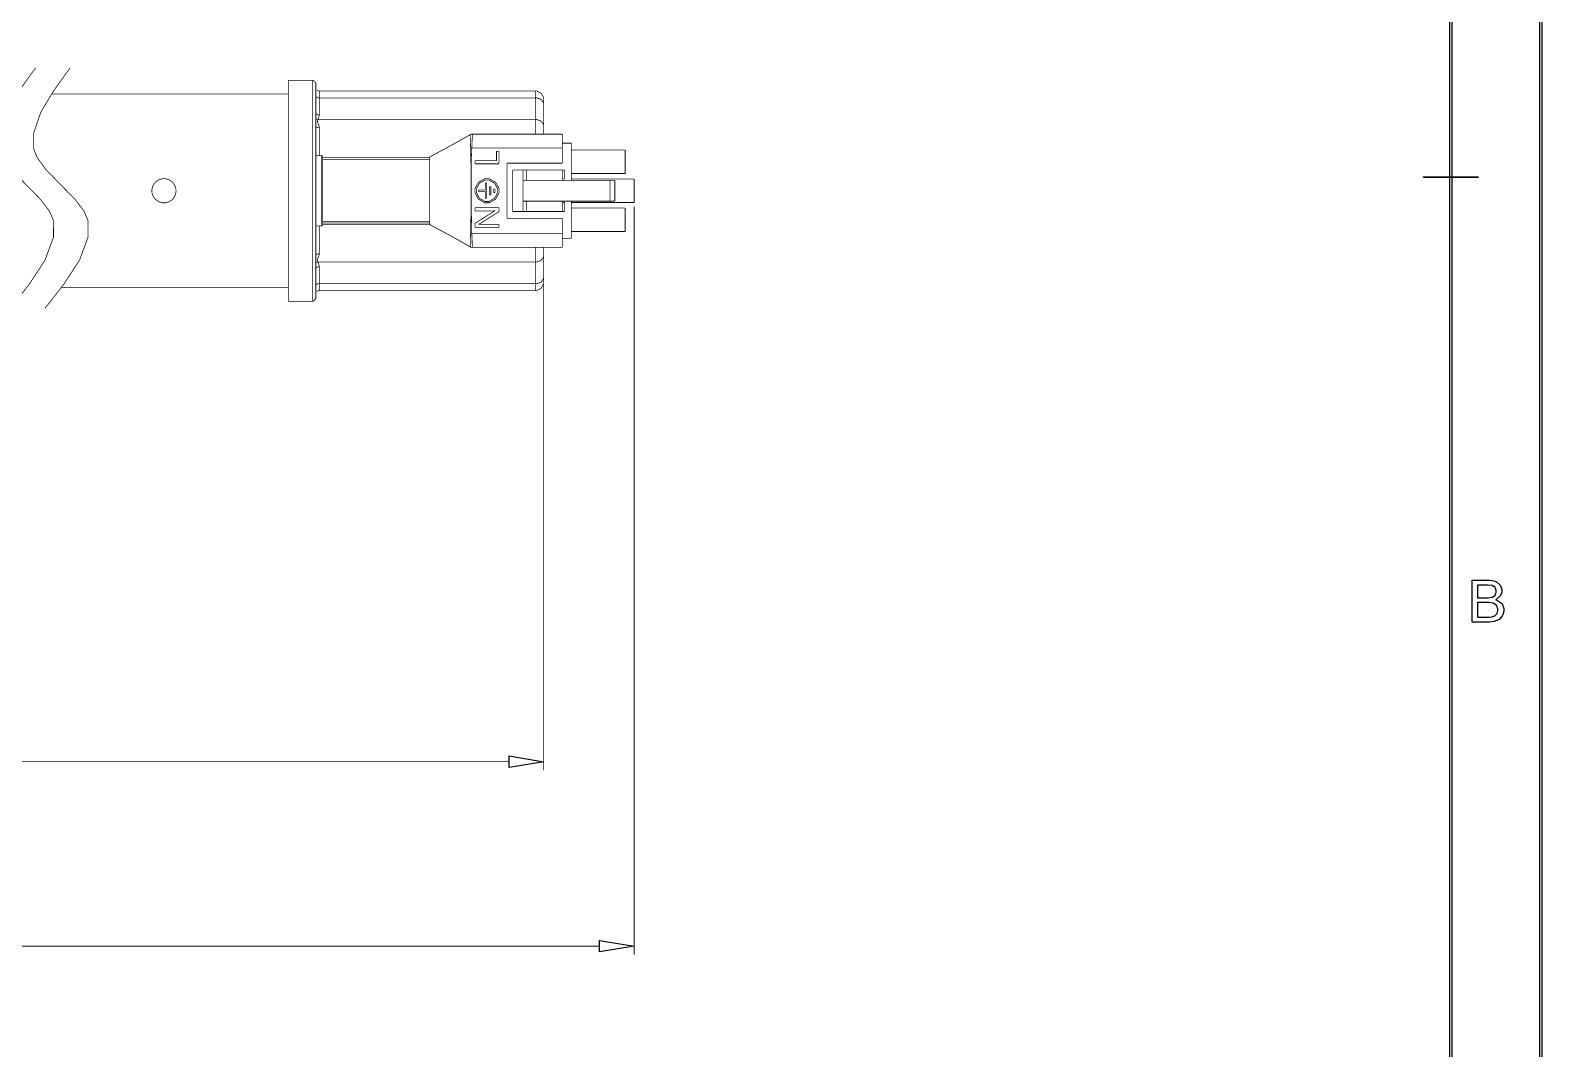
# Model space of a CAD drawing. Extents: x 0.54 to 10.46, y 0.74 to 7.76.
# Drawn here: x 7.657 to 10.465, y 2.631 to 4.523 of the extents above; entities that cross this region are included whole.
import ezdxf

# ---------------------------------------------------------------- set-up
doc = ezdxf.new("R2010")
doc.units = 0
doc.layers.get('0').update_dxf_attribs({"linetype": 'CONTINUOUS'})

msp = doc.modelspace()

# ---------------------------------------------------------------- linework, layer by layer
at = {"color": 0}
for points in [[(10.4631, 0.73899), (0.53689, 0.73899), (0.53646, 0.73899), (0.53516, 0.74029), (0.53516, 0.74072), (0.53516, 7.75928), (0.53516, 7.75971), (0.53646, 7.76101), (0.53689, 7.76101), (10.4631, 7.76101), (10.4635, 7.76101), (10.4648, 7.75971), (10.4648, 7.75928), (10.4648, 0.74072), (10.4648, 0.74029), (10.4635, 0.73899), (10.4631, 0.73899)], [(0.53863, 0.74246), (10.4614, 0.74246), (10.4614, 7.75754), (0.53863, 7.75754), (0.53863, 0.74246)], [(10.296, 0.90609), (0.87115, 0.90609), (0.87071, 0.90609), (0.86941, 0.90739), (0.86941, 0.90782), (0.86941, 7.59218), (0.86941, 7.59261), (0.87071, 7.59392), (0.87115, 7.59392), (10.296, 7.59392), (10.2964, 7.59392), (10.2977, 7.59261), (10.2977, 7.59218), (10.2977, 0.90782), (10.2977, 0.90739), (10.2964, 0.90609), (10.296, 0.90609)], [(0.87289, 0.90956), (10.2943, 0.90956), (10.2943, 7.59044), (0.87289, 7.59044), (0.87289, 0.90956)], [(10.3461, 4.24929), (10.2458, 4.24929), (10.2457, 4.24929), (10.2452, 4.24983), (10.2452, 4.25), (10.2452, 4.25022), (10.2457, 4.25071), (10.2458, 4.25071), (10.3461, 4.25071), (10.3463, 4.25071), (10.3468, 4.25022), (10.3468, 4.25), (10.3468, 4.24983), (10.3463, 4.24929), (10.3461, 4.24929)], [(10.3354, 3.42361), (10.3354, 3.50142), (10.3646, 3.50142), (10.3682, 3.50142), (10.378, 3.49951), (10.3789, 3.49908), (10.3798, 3.49869), (10.3868, 3.49262), (10.3874, 3.49181), (10.3879, 3.491), (10.3904, 3.48389), (10.3904, 3.4815), (10.3904, 3.47917), (10.3881, 3.47287), (10.3877, 3.47211), (10.3872, 3.4714), (10.3804, 3.4655), (10.3796, 3.465), (10.3807, 3.46468), (10.3898, 3.45882), (10.3904, 3.45796), (10.391, 3.45714), (10.3942, 3.44894), (10.3942, 3.44618), (10.3942, 3.44362), (10.3923, 3.43679), (10.3919, 3.43599), (10.3915, 3.43522), (10.3867, 3.42919), (10.3862, 3.42876), (10.3856, 3.42833), (10.3785, 3.42512), (10.3777, 3.42492), (10.3768, 3.42469), (10.368, 3.42361), (10.3651, 3.42361), (10.3354, 3.42361)], [(10.3457, 3.46875), (10.3625, 3.46875), (10.365, 3.46875), (10.3718, 3.46951), (10.3723, 3.46963), (10.373, 3.46983), (10.3779, 3.4731), (10.3783, 3.47353), (10.3786, 3.47401), (10.3803, 3.47874), (10.3803, 3.48031), (10.3803, 3.48204), (10.3787, 3.4866), (10.3784, 3.48708), (10.3781, 3.48762), (10.3736, 3.491), (10.3731, 3.49115), (10.3725, 3.49137), (10.364, 3.49224), (10.3613, 3.49224), (10.3457, 3.49224), (10.3457, 3.46875)], [(10.3457, 3.43278), (10.3651, 3.43278), (10.3668, 3.43278), (10.3717, 3.43311), (10.3721, 3.43317), (10.3727, 3.43326), (10.3776, 3.43506), (10.378, 3.43528), (10.3784, 3.43554), (10.3817, 3.43918), (10.3819, 3.43961), (10.3822, 3.44011), (10.3835, 3.44467), (10.3835, 3.44618), (10.3835, 3.44808), (10.3816, 3.45324), (10.3813, 3.45372), (10.3809, 3.45426), (10.3758, 3.45801), (10.3751, 3.45822), (10.3744, 3.45844), (10.3664, 3.45953), (10.3637, 3.45953), (10.3457, 3.45953), (10.3457, 3.43278)]]:
    msp.add_lwpolyline(points, close=True, dxfattribs=at)
at = {"color": 6, "const_width": 0.00139}
for points in [[(7.66749, 4.45296), (7.65978, 4.44271), (7.63732, 4.41135), (7.61274, 4.37056), (7.59933, 4.33132), (7.59956, 4.30279), (7.60275, 4.29449), (7.60585, 4.28646), (7.62169, 4.26476), (7.64919, 4.23628), (7.67697, 4.2079), (7.69319, 4.18642), (7.69656, 4.17839), (7.70025, 4.1696), (7.70053, 4.13857), (7.68479, 4.09603), (7.65597, 4.05176), (7.62956, 4.01774), (7.62061, 4.00651)], [(7.73161, 4.45296), (7.7239, 4.44271), (7.70144, 4.41135), (7.67686, 4.37056), (7.66347, 4.33132), (7.66368, 4.30279), (7.66689, 4.29449), (7.66997, 4.28646), (7.68582, 4.26476), (7.71332, 4.23628), (7.7411, 4.2079), (7.75732, 4.18642), (7.76069, 4.17839), (7.76437, 4.1696), (7.76465, 4.13857), (7.74892, 4.09603), (7.72011, 4.05176), (7.69368, 4.01774), (7.68474, 4.00651)]]:
    msp.add_lwpolyline(points, dxfattribs=at)
at = {"color": 0, "const_width": 0.00139}
for points in [[(8.18132, 4.42985), (8.13644, 4.42985)], [(8.13644, 4.01942), (8.13644, 4.42985)], [(8.18772, 4.42339), (8.18772, 4.42503), (8.18289, 4.42979), (8.18132, 4.42979)], [(8.18772, 4.42339), (8.18772, 4.02582)], [(8.18994, 4.41151), (8.19021, 4.41129), (8.19314, 4.40994), (8.19412, 4.40994)], [(8.59554, 4.40994), (8.19412, 4.40994)], [(8.61094, 4.39458), (8.61094, 4.39729), (8.60639, 4.40543), (8.59825, 4.40994), (8.59554, 4.40994)], [(8.13644, 4.40419), (7.69667, 4.40419)], [(8.18772, 4.40136), (8.18772, 4.40132), (8.18772, 4.40104), (8.18772, 4.40104), (8.18772, 4.40099), (8.18782, 4.40044), (8.18787, 4.40039), (8.18787, 4.40028), (8.18858, 4.39914), (8.18869, 4.39903), (8.18875, 4.39899), (8.19, 4.39806), (8.19015, 4.39794), (8.19026, 4.39789), (8.19185, 4.39729), (8.192, 4.39725), (8.19217, 4.39725), (8.19362, 4.39703), (8.19412, 4.39703)], [(8.18772, 4.40136), (8.18772, 4.40132), (8.18772, 4.40104), (8.18772, 4.40104), (8.18772, 4.40099), (8.18782, 4.40044), (8.18787, 4.40039), (8.18787, 4.40028), (8.18858, 4.39919), (8.18869, 4.39908), (8.18875, 4.39899), (8.19, 4.39811), (8.19015, 4.398), (8.19026, 4.39794), (8.19185, 4.39735), (8.192, 4.39729), (8.19217, 4.39729), (8.1939, 4.39708), (8.19412, 4.39703)], [(8.19412, 4.39708), (8.19412, 4.39697)], [(8.19412, 4.39708), (8.59554, 4.39708)], [(8.19412, 4.39703), (8.19412, 4.36481)], [(8.59554, 4.39703), (8.19412, 4.39703)], [(8.61094, 4.38683), (8.61051, 4.38857), (8.60519, 4.39497), (8.59728, 4.39735), (8.59554, 4.39703)], [(8.61094, 4.38644), (8.61051, 4.38824), (8.60531, 4.39475), (8.59728, 4.39725), (8.59554, 4.39697)], [(8.59554, 4.39703), (8.59554, 4.39708)], [(8.59554, 4.35682), (8.59554, 4.39697)], [(8.61094, 4.39458), (8.61094, 4.38683)], [(8.61094, 4.38683), (8.61094, 4.38644)], [(8.61094, 4.38644), (8.61094, 4.34631)], [(8.18772, 4.36919), (8.18787, 4.36849), (8.19336, 4.36469), (8.19412, 4.36481)], [(8.18772, 4.35889), (8.18799, 4.35867), (8.1914, 4.35693), (8.19179, 4.35682)], [(8.19179, 4.35682), (8.19163, 4.35656), (8.19075, 4.35331), (8.19081, 4.35297), (8.19081, 4.35265), (8.192, 4.34907), (8.19217, 4.34868), (8.19233, 4.34825), (8.19396, 4.34364), (8.19401, 4.34315), (8.19401, 4.34304), (8.19412, 4.34201), (8.19412, 4.34164)], [(8.19412, 4.36481), (8.19407, 4.36426), (8.19271, 4.359), (8.19249, 4.35846), (8.19243, 4.35835), (8.19185, 4.35699), (8.19179, 4.35682)], [(8.19179, 4.35682), (8.59554, 4.35682)], [(8.61094, 4.34631), (8.61051, 4.3481), (8.60531, 4.3546), (8.59728, 4.3571), (8.59554, 4.35682)], [(8.18772, 4.34506), (8.18782, 4.3444), (8.18821, 4.34375), (8.18881, 4.34315), (8.18961, 4.34261), (8.19054, 4.34218), (8.19168, 4.34185), (8.19288, 4.34169), (8.19412, 4.34164)], [(8.47472, 4.32894), (8.47206, 4.32742), (8.44488, 4.31207), (8.442, 4.31044), (8.43864, 4.3086), (8.40294, 4.28944), (8.39931, 4.28743)], [(8.47521, 4.30431), (8.47515, 4.30518), (8.47483, 4.31315), (8.47483, 4.31386), (8.47478, 4.31451), (8.47472, 4.31917), (8.47472, 4.32069), (8.47467, 4.32124), (8.47467, 4.3246), (8.47467, 4.32568), (8.47467, 4.32639), (8.47467, 4.32829), (8.47472, 4.3284), (8.47472, 4.3285), (8.47472, 4.32878), (8.47472, 4.32883)], [(8.47808, 4.32981), (8.47721, 4.32981), (8.47493, 4.329), (8.47472, 4.32883)], [(8.47478, 4.32889), (8.47483, 4.329)], [(8.47808, 4.32981), (8.47808, 4.32981), (8.47819, 4.32954), (8.47819, 4.32943), (8.47819, 4.32937), (8.47825, 4.32704), (8.47825, 4.32667), (8.47825, 4.32536), (8.47819, 4.32183), (8.47819, 4.32129), (8.47814, 4.32081), (8.47792, 4.31472), (8.47792, 4.31401), (8.47786, 4.31326), (8.47743, 4.30501), (8.47737, 4.30414)], [(8.47808, 4.32981), (8.64556, 4.32981)], [(8.61094, 4.34631), (8.61094, 4.32981)], [(8.64556, 4.32981), (8.64556, 4.30414)], [(8.47526, 4.30371), (8.47526, 4.30388), (8.47521, 4.30419), (8.47521, 4.30431)], [(8.47737, 4.30414), (8.47711, 4.30414), (8.47683, 4.30419), (8.47657, 4.30419), (8.47629, 4.30425), (8.47575, 4.30425), (8.47547, 4.30431), (8.47521, 4.30431)], [(8.47526, 4.14551), (8.47526, 4.15289), (8.47569, 4.17247), (8.47575, 4.17492), (8.47581, 4.17751), (8.47601, 4.2034), (8.47607, 4.20594), (8.47607, 4.20676), (8.47607, 4.20856), (8.47607, 4.20915), (8.47607, 4.21056), (8.47607, 4.21104), (8.47613, 4.2149), (8.47613, 4.21615), (8.47613, 4.22174), (8.47607, 4.2366), (8.47607, 4.23844), (8.47607, 4.24078), (8.47601, 4.2469), (8.47601, 4.24767), (8.47597, 4.25076), (8.47564, 4.28153), (8.47558, 4.28456), (8.47553, 4.28618), (8.47526, 4.29937), (8.47526, 4.30371)], [(8.47737, 4.30414), (8.47721, 4.30143), (8.47624, 4.27408), (8.47624, 4.27132), (8.47618, 4.26861), (8.47646, 4.24121), (8.47651, 4.23844), (8.47651, 4.23292), (8.47646, 4.22038), (8.47646, 4.21615), (8.47646, 4.21479), (8.47646, 4.21104), (8.47651, 4.21056), (8.47651, 4.20915), (8.47651, 4.20632), (8.47678, 4.17779), (8.47683, 4.17492), (8.47683, 4.17247), (8.47732, 4.14757), (8.47737, 4.14507)], [(8.64556, 4.30414), (8.47737, 4.30414)], [(8.52322, 4.28071), (8.52322, 4.29769)], [(8.52322, 4.29769), (8.52815, 4.29769)], [(8.52815, 4.29769), (8.52815, 4.27474)], [(8.66222, 4.3131), (8.64556, 4.3131)], [(8.64556, 4.30414), (8.64556, 4.27593)], [(8.66222, 4.24387), (8.66222, 4.3131)], [(8.66222, 4.30029), (8.76226, 4.30029)], [(8.76232, 4.25667), (8.76232, 4.30029)], [(8.19797, 4.29004), (8.18772, 4.29004)], [(8.20057, 4.28749), (8.20057, 4.28814), (8.19863, 4.29004), (8.19797, 4.29004)], [(8.39936, 4.28233), (8.20053, 4.28233)], [(8.20057, 4.28749), (8.20057, 4.16178)], [(8.39936, 4.16178), (8.39936, 4.28749)], [(8.48324, 4.28071), (8.52322, 4.28071)], [(8.48324, 4.27468), (8.48324, 4.28071)], [(8.52815, 4.27468), (8.48324, 4.27468)], [(8.64556, 4.27593), (8.54297, 4.27593)], [(8.54297, 4.27593), (8.54297, 4.17333)], [(8.57249, 4.26307), (8.55322, 4.26307)], [(8.55322, 4.18614), (8.55322, 4.26307)], [(8.57249, 4.18614), (8.57249, 4.26307)], [(8.57249, 4.26307), (8.57889, 4.26307)], [(8.57249, 4.24387), (8.7341, 4.24387)], [(8.57889, 4.26307), (8.57889, 4.24387)], [(8.57889, 4.26307), (8.64621, 4.26307)], [(8.64621, 4.26307), (8.64621, 4.24387)], [(8.64621, 4.26307), (8.65007, 4.26307)], [(8.64621, 4.24642), (8.65007, 4.24642)], [(8.65007, 4.26307), (8.65007, 4.24642)], [(8.66222, 4.24642), (8.77897, 4.24642)], [(8.76232, 4.25667), (8.66228, 4.25667)], [(8.73406, 4.20535), (8.73406, 4.24387)], [(8.74306, 4.24387), (8.73406, 4.24387)], [(8.74306, 4.24387), (8.74306, 4.20535)], [(8.77897, 4.20281), (8.77897, 4.24642)], [(8.5025, 4.22592), (8.48964, 4.22592)], [(8.5025, 4.22336), (8.48964, 4.22336)], [(8.48969, 4.22336), (8.48969, 4.22592)], [(8.5025, 4.22592), (8.5025, 4.23872)], [(8.5025, 4.23872), (8.50504, 4.23872)], [(8.5025, 4.2105), (8.5025, 4.22336)], [(8.50504, 4.2105), (8.50504, 4.23872)], [(8.51019, 4.23232), (8.51019, 4.21696)], [(8.51019, 4.23232), (8.51275, 4.23232)], [(8.51019, 4.2169), (8.51275, 4.2169)], [(8.51275, 4.23232), (8.51275, 4.21696)], [(8.51785, 4.22781), (8.52046, 4.22781)], [(8.51785, 4.22781), (8.51785, 4.2214)], [(8.51785, 4.2214), (8.52046, 4.2214)], [(8.52046, 4.22781), (8.52046, 4.2214)], [(8.48324, 4.18712), (8.48324, 4.19314)], [(8.48324, 4.19314), (8.52815, 4.19314)], [(8.51394, 4.18712), (8.48324, 4.18712)], [(8.48324, 4.16411), (8.51736, 4.18549)], [(8.52815, 4.18604), (8.49328, 4.16396)], [(8.5025, 4.2105), (8.50504, 4.2105)], [(8.52046, 4.18739), (8.52012, 4.18739), (8.51764, 4.18718), (8.51682, 4.18718), (8.51654, 4.18718), (8.5146, 4.18712), (8.51394, 4.18712)], [(8.51742, 4.18549), (8.51753, 4.1856), (8.51893, 4.18647), (8.5191, 4.18653), (8.51921, 4.18664), (8.52035, 4.18722), (8.52046, 4.18728)], [(8.52046, 4.18728), (8.52046, 4.18744)], [(8.52815, 4.19314), (8.52815, 4.18599)], [(8.55322, 4.18614), (8.57249, 4.18614)], [(8.57249, 4.20535), (8.7341, 4.20535)], [(8.57249, 4.18614), (8.57889, 4.18614)], [(8.57889, 4.20535), (8.57889, 4.18614)], [(8.57889, 4.18614), (8.64621, 4.18614)], [(8.64621, 4.20535), (8.64621, 4.18614)], [(8.64621, 4.20281), (8.65007, 4.20281)], [(8.65007, 4.18614), (8.64621, 4.18614)], [(8.65007, 4.20281), (8.65007, 4.18614)], [(8.66222, 4.13612), (8.66222, 4.20535)], [(8.66222, 4.19254), (8.76226, 4.19254)], [(8.77897, 4.20281), (8.66228, 4.20281)], [(8.73406, 4.20535), (8.74306, 4.20535)], [(8.76232, 4.14893), (8.76232, 4.19254)], [(8.18772, 4.15924), (8.19797, 4.15924)], [(8.19797, 4.15924), (8.19863, 4.15924), (8.20057, 4.16118), (8.20057, 4.16178)], [(8.20057, 4.16694), (8.39936, 4.16694)], [(8.39936, 4.16178), (8.403, 4.15983), (8.43864, 4.14063), (8.442, 4.13878), (8.44488, 4.13721), (8.47206, 4.12185), (8.47472, 4.12033)], [(8.48324, 4.15647), (8.48324, 4.16411)], [(8.52815, 4.15647), (8.48324, 4.15647)], [(8.49328, 4.16396), (8.49311, 4.1639), (8.49181, 4.16319), (8.49169, 4.16308), (8.4916, 4.16303), (8.49046, 4.16254), (8.49035, 4.16249)], [(8.49035, 4.16249), (8.49035, 4.16233)], [(8.49035, 4.16233), (8.49061, 4.16238), (8.49354, 4.16249), (8.49388, 4.16249), (8.49451, 4.16249), (8.4961, 4.16249), (8.49664, 4.16249)], [(8.49664, 4.16249), (8.52815, 4.16249)], [(8.52815, 4.16249), (8.52815, 4.15647)], [(8.54297, 4.17333), (8.64556, 4.17333)], [(8.64556, 4.17333), (8.64556, 4.14513)], [(8.47472, 4.12039), (8.47472, 4.12076), (8.47467, 4.12164), (8.47467, 4.1219), (8.47461, 4.12213), (8.47467, 4.12494), (8.47467, 4.12587), (8.47467, 4.12739), (8.47472, 4.13129), (8.47478, 4.13183), (8.47478, 4.13243), (8.47493, 4.13867), (8.47499, 4.13932), (8.47499, 4.13981), (8.47515, 4.14447), (8.47521, 4.14492)], [(8.47521, 4.14492), (8.47521, 4.14507), (8.47526, 4.1454), (8.47526, 4.14551)], [(8.47737, 4.14513), (8.47711, 4.14507), (8.47683, 4.14507), (8.47657, 4.14501), (8.47629, 4.14501), (8.47601, 4.14497), (8.47575, 4.14497), (8.47547, 4.14492), (8.47521, 4.14492)], [(8.47737, 4.14513), (8.47737, 4.14464), (8.47765, 4.13986), (8.47771, 4.13938), (8.47771, 4.13872), (8.47803, 4.13206), (8.47808, 4.13146), (8.47808, 4.13086), (8.47819, 4.12554), (8.47825, 4.12506), (8.47825, 4.12403), (8.47825, 4.12169), (8.47825, 4.12088), (8.47819, 4.12067), (8.47808, 4.11957), (8.47808, 4.11947)], [(8.47737, 4.14513), (8.64556, 4.14513)], [(8.64556, 4.14513), (8.64556, 4.11947)], [(8.64556, 4.13612), (8.66222, 4.13612)], [(8.76232, 4.14893), (8.66228, 4.14893)], [(8.18772, 4.10417), (8.18782, 4.10487), (8.18821, 4.10553), (8.18881, 4.10612), (8.18961, 4.10661), (8.19054, 4.10704), (8.19168, 4.10736), (8.19288, 4.10753), (8.19412, 4.10764)], [(8.19412, 4.10764), (8.19412, 4.10726), (8.19401, 4.10628), (8.19401, 4.10612), (8.19396, 4.10563), (8.19233, 4.10107), (8.19217, 4.10058), (8.192, 4.10026), (8.19081, 4.09668), (8.19081, 4.09631), (8.19075, 4.09597), (8.19163, 4.09272), (8.19179, 4.09239)], [(8.47472, 4.12039), (8.47493, 4.12028), (8.47726, 4.11947), (8.47808, 4.11947)], [(8.47478, 4.12028), (8.47499, 4.12017), (8.47711, 4.11947), (8.47781, 4.11947)], [(8.47483, 4.12022), (8.47504, 4.12011), (8.47715, 4.11947), (8.47792, 4.11947)], [(8.64556, 4.11947), (8.47808, 4.11947)], [(8.59554, 4.09239), (8.59728, 4.09218), (8.60531, 4.09467), (8.61051, 4.10124), (8.61094, 4.10297)], [(8.61094, 4.11947), (8.61094, 4.10297)], [(8.61094, 4.10292), (8.61094, 4.06278)], [(8.19179, 4.09239), (8.1914, 4.09233), (8.18799, 4.0906), (8.18772, 4.09033)], [(8.19412, 4.08442), (8.19336, 4.08453), (8.18787, 4.08078), (8.18772, 4.08003)], [(8.59554, 4.09239), (8.19179, 4.09239)], [(8.19179, 4.09239), (8.19185, 4.09229), (8.19243, 4.09099), (8.19249, 4.09082), (8.19265, 4.09033), (8.19401, 4.08496), (8.19412, 4.08442)], [(8.19412, 4.08442), (8.19412, 4.05225)], [(8.59554, 4.05225), (8.59554, 4.09239)], [(7.71511, 4.04508), (8.13644, 4.04508)], [(8.19412, 4.05225), (8.1939, 4.05225), (8.19217, 4.05203), (8.192, 4.05197), (8.19185, 4.05197), (8.19026, 4.05138), (8.19015, 4.05126), (8.19, 4.05122), (8.18875, 4.05029), (8.18869, 4.05018), (8.18858, 4.05007), (8.18787, 4.04899), (8.18787, 4.04883), (8.18782, 4.04878), (8.18772, 4.04829), (8.18772, 4.04818), (8.18772, 4.04812), (8.18772, 4.0479), (8.18772, 4.0479)], [(8.19412, 4.05219), (8.1939, 4.05219), (8.19217, 4.05197), (8.192, 4.05192), (8.19185, 4.05192), (8.19026, 4.05138), (8.19015, 4.05126), (8.19, 4.05122), (8.18875, 4.05029), (8.18869, 4.05018), (8.18858, 4.05007), (8.18787, 4.04899), (8.18787, 4.04883), (8.18782, 4.04878), (8.18772, 4.04829), (8.18772, 4.04824), (8.18772, 4.04818), (8.18772, 4.04801), (8.18772, 4.0479)], [(8.19412, 4.05225), (8.59554, 4.05225)], [(8.19412, 4.05225), (8.19412, 4.05219)], [(8.59554, 4.05219), (8.19412, 4.05219)], [(8.59554, 4.05225), (8.59728, 4.05197), (8.60531, 4.05453), (8.61051, 4.06104), (8.61094, 4.06278)], [(8.59554, 4.05219), (8.59728, 4.05192), (8.60525, 4.05431), (8.61051, 4.06071), (8.61094, 4.06239)], [(8.59554, 4.03928), (8.59825, 4.03928), (8.60639, 4.04383), (8.61094, 4.05197), (8.61094, 4.05469)], [(8.59554, 4.05219), (8.59554, 4.05225)], [(8.61094, 4.06278), (8.61094, 4.06244)], [(8.61094, 4.06239), (8.61094, 4.05469)], [(8.13644, 4.01942), (8.18132, 4.01942)], [(8.18132, 4.01942), (8.18289, 4.01942), (8.18772, 4.02425), (8.18772, 4.02582)], [(8.19412, 4.03928), (8.19303, 4.03928), (8.19021, 4.03797), (8.18994, 4.03771)], [(8.19412, 4.03928), (8.59554, 4.03928)]]:
    msp.add_lwpolyline(points, dxfattribs=at)
at = {"color": 250, "const_width": 0.00139}
for points in [[(8.18132, 4.01942), (8.18132, 4.42985)], [(8.19412, 4.40994), (8.19412, 4.39708)], [(8.59554, 4.39708), (8.59554, 4.40994)], [(8.59554, 4.32981), (8.59554, 4.35682)], [(8.19412, 4.34164), (8.19412, 4.29004)], [(8.19797, 4.15924), (8.19797, 4.29004)], [(8.39936, 4.28662), (8.20053, 4.28662)], [(8.19412, 4.15924), (8.19412, 4.10764)], [(8.20057, 4.16265), (8.40082, 4.16265)], [(8.47478, 4.12033), (8.47472, 4.12039)], [(8.59554, 4.09239), (8.59554, 4.11947)], [(8.19412, 4.05219), (8.19412, 4.03928)], [(8.59554, 4.03928), (8.59554, 4.05219)]]:
    msp.add_lwpolyline(points, dxfattribs=at)
at = {"color": 0, "const_width": 0.00139}
for points in [[(7.88314, 4.22461), (7.88314, 4.22353), (7.8834, 4.22065), (7.88351, 4.22026), (7.88357, 4.21994), (7.88465, 4.21642), (7.88482, 4.21604), (7.88493, 4.21571), (7.88667, 4.21251), (7.88687, 4.21218), (7.88704, 4.21192), (7.88943, 4.20904), (7.88971, 4.20876), (7.89019, 4.20828), (7.89626, 4.20421), (7.89697, 4.20389), (7.89763, 4.20361), (7.90354, 4.20221), (7.90554, 4.20221), (7.90662, 4.20221), (7.90956, 4.20258), (7.90994, 4.20264), (7.91026, 4.20275), (7.91379, 4.20378), (7.91411, 4.20389), (7.91444, 4.20404), (7.91769, 4.20578), (7.91803, 4.20594), (7.91829, 4.20617), (7.92117, 4.2085), (7.92144, 4.20871), (7.92165, 4.20899), (7.92399, 4.21186), (7.92421, 4.21213), (7.92437, 4.21246), (7.92611, 4.21571), (7.92626, 4.21604), (7.92637, 4.21642), (7.92746, 4.21989), (7.92757, 4.22021), (7.92763, 4.2206), (7.928, 4.22364), (7.928, 4.22461), (7.928, 4.22678), (7.92654, 4.23253), (7.92626, 4.23318), (7.926, 4.23389), (7.92193, 4.24001), (7.92144, 4.2405), (7.92117, 4.24078), (7.91835, 4.24311), (7.91808, 4.24328), (7.91775, 4.24349), (7.9145, 4.24522), (7.91417, 4.24533), (7.91379, 4.2455), (7.91032, 4.24658), (7.91, 4.24664), (7.90961, 4.24675), (7.90657, 4.24707), (7.9056, 4.24707), (7.90446, 4.24707), (7.90153, 4.24675), (7.90121, 4.24664), (7.90082, 4.24658), (7.89729, 4.2455), (7.89697, 4.24533), (7.8966, 4.24522), (7.89339, 4.24354), (7.89312, 4.24333), (7.89279, 4.24311), (7.88992, 4.24078), (7.88971, 4.2405), (7.88917, 4.24001), (7.8851, 4.23394), (7.88482, 4.23324), (7.88456, 4.23258), (7.88314, 4.22661), (7.88314, 4.22461)], [(8.48324, 4.22461), (8.48324, 4.22863), (8.48981, 4.2405), (8.50168, 4.24707), (8.50569, 4.24707), (8.50965, 4.24707), (8.52154, 4.2405), (8.52815, 4.22863), (8.52815, 4.22461), (8.52815, 4.22065), (8.52154, 4.20876), (8.50965, 4.20221), (8.50569, 4.20221), (8.50168, 4.20221), (8.48981, 4.20876), (8.48324, 4.22065), (8.48324, 4.22461)], [(8.48579, 4.22461), (8.48579, 4.22814), (8.4916, 4.23872), (8.50217, 4.24451), (8.50569, 4.24451), (8.50917, 4.24451), (8.51969, 4.23872), (8.52556, 4.22814), (8.52556, 4.22461), (8.52556, 4.22114), (8.51969, 4.21061), (8.50917, 4.20475), (8.50569, 4.20475), (8.50217, 4.20475), (8.4916, 4.21061), (8.48579, 4.22114), (8.48579, 4.22461)]]:
    msp.add_lwpolyline(points, close=True, dxfattribs=at)
at = {"color": 9, "const_width": 0.00139}
for points in [[(8.77897, 4.20281), (8.77897, 4.20281)], [(8.61094, 4.06278), (8.61094, 4.06278)], [(8.77897, 2.82146), (8.77897, 2.82146)]]:
    msp.add_lwpolyline(points, close=True, dxfattribs=at)
for points in [[(8.77897, 4.19482), (8.77897, 2.80539)], [(8.61094, 4.05474), (8.61094, 3.14806)], [(8.54682, 3.16411), (1.98167, 3.16411)], [(1.98167, 2.82146), (8.71485, 2.82146)]]:
    msp.add_lwpolyline(points, dxfattribs=at)
at = {"color": 9}
for points in [[(8.54682, 3.17481), (8.61094, 3.16407), (8.54682, 3.15343), (8.54682, 3.17481)], [(8.71485, 2.83208), (8.77897, 2.8214), (8.71485, 2.81076), (8.71485, 2.83208)]]:
    msp.add_lwpolyline(points, close=True, dxfattribs=at)

doc.saveas('drawing.dxf')
